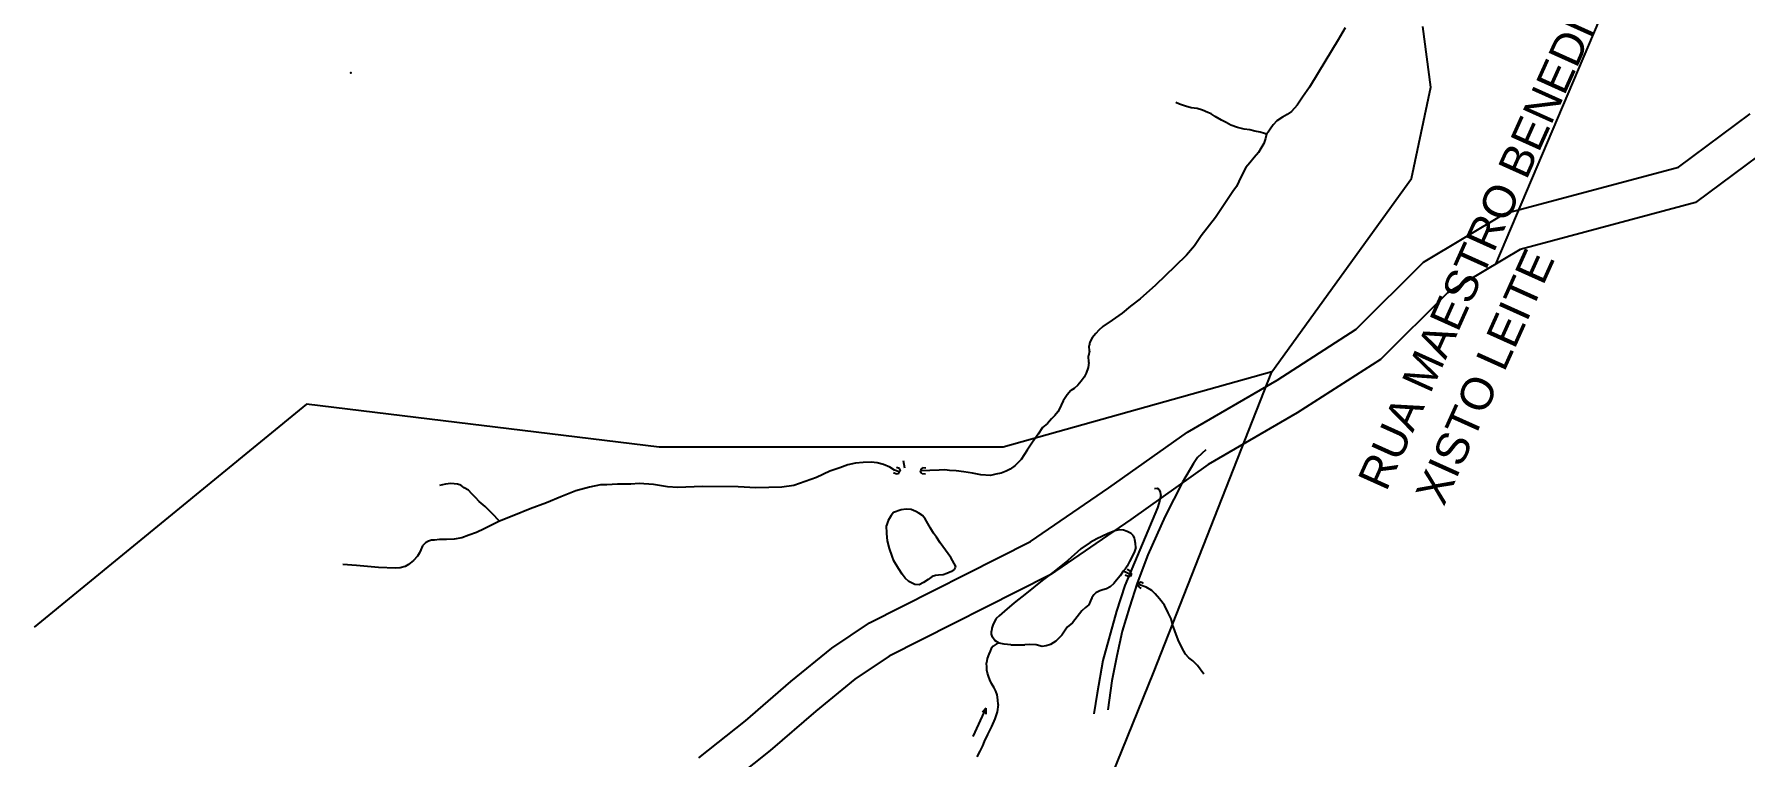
# Model space of a CAD drawing. Header units: millimetres. Extents: x 583 to 26013, y 350 to 21391.
# Drawn here: x 6559 to 7091, y 10884 to 11109 of the extents above; entities that cross this region are included whole.
import ezdxf

# ---------------------------------------------------------------- set-up
doc = ezdxf.new("R2010")
doc.units = ezdxf.units.MM
for name, color, linetype in [('105-QUADRAS_ESTRADAS', 80, 'Continuous'), ('145-', 130, 'Continuous'), ('LINE', 7, 'Continuous'), ('RIOS', 140, 'Continuous'), ('TORRES', 7, 'Continuous')]:
    doc.layers.add(name, color=color, linetype=linetype)
doc.styles.add('EU', font='arial.ttf', dxfattribs={"height": 10})

# ---------------------------------------------------------------- blocks, each defined once
blk = doc.blocks.new('A$C17847469')
at = {"layer": 'LINE', "color": 1, "lineweight": 25}
blk.add_point((4.24, 4.24), dxfattribs=at)

msp = doc.modelspace()

# ---------------------------------------------------------------- linework, layer by layer
at = {"lineweight": 25}
msp.add_line((7069.61551, 11169.57913), (7013.59333, 11037.29589), dxfattribs=at)
at = {"layer": '105-QUADRAS_ESTRADAS', "color": 0, "linetype": 'Continuous'}
for p, q in [((6829.81551, 10973.80241), (6829.41551, 10976.10241)), ((6919.61551, 10975.20241), (6916.21551, 10969.40241)), ((6920.91551, 10977.10241), (6919.61551, 10975.20241)), ((6923.41551, 10979.50241), (6920.91551, 10977.10241)), ((6908.41551, 10967.40241), (6907.51551, 10967.30241)), ((6908.91551, 10967.10241), (6908.41551, 10967.40241)), ((6909.31551, 10966.40241), (6908.91551, 10967.10241)), ((6909.41551, 10965.50241), (6909.11551, 10963.80241)), ((6909.41551, 10965.50241), (6909.31551, 10966.40241)), ((6916.21551, 10969.40241), (6910.81551, 10958.80241)), ((6908.41551, 10961.40241), (6898.21551, 10937.30241)), ((6909.11551, 10963.80241), (6908.41551, 10961.40241)), ((6910.81551, 10958.80241), (6905.41551, 10946.80241)), ((6905.41551, 10946.80241), (6902.11551, 10938.00241)), ((6902.11551, 10938.00241), (6899.71551, 10930.50241)), ((6898.21551, 10937.30241), (6895.61551, 10929.30241)), ((6895.61551, 10929.30241), (6891.41551, 10913.90241)), ((6899.71551, 10930.50241), (6897.41551, 10923.10241)), ((6897.41551, 10923.10241), (6895.81551, 10915.40241)), ((6891.41551, 10913.90241), (6889.61551, 10903.80241)), ((6895.81551, 10915.40241), (6894.21551, 10907.60241)), ((6894.21551, 10907.60241), (6892.91551, 10898.60241)), ((6889.61551, 10903.80241), (6888.61551, 10897.30241))]:
    msp.add_line(p, q, dxfattribs=at)
at = {"layer": '145-', "color": 0, "linetype": 'Continuous'}
for p, q in [((6966.81551, 11110.80241), (6964.61551, 11107.10241)), ((6964.61551, 11107.10241), (6958.41551, 11096.80241)), ((6955.71551, 11092.30241), (6953.51551, 11089.20241)), ((6958.41551, 11096.80241), (6955.71551, 11092.30241)), ((6915.21551, 11087.00241), (6914.11551, 11087.60241)), ((6917.11551, 11086.40241), (6915.21551, 11087.00241)), ((6953.51551, 11089.20241), (6951.91551, 11086.70241)), ((6918.91551, 11085.90241), (6917.11551, 11086.40241)), ((6920.71551, 11085.70241), (6918.91551, 11085.90241)), ((6922.41551, 11085.20241), (6920.71551, 11085.70241)), ((6924.11551, 11084.40241), (6922.41551, 11085.20241)), ((6925.11551, 11084.00241), (6924.11551, 11084.40241)), ((6926.41551, 11083.20241), (6925.11551, 11084.00241)), ((6928.31551, 11082.10241), (6926.41551, 11083.20241)), ((6929.81551, 11081.30241), (6928.31551, 11082.10241)), ((6945.51551, 11081.80241), (6944.41551, 11080.60241)), ((6947.31551, 11083.00241), (6945.51551, 11081.80241)), ((6948.81551, 11083.80241), (6947.31551, 11083.00241)), ((6950.11551, 11084.80241), (6948.81551, 11083.80241)), ((6951.91551, 11086.70241), (6950.11551, 11084.80241)), ((6931.21551, 11080.50241), (6929.81551, 11081.30241)), ((6933.31551, 11079.80241), (6931.21551, 11080.50241)), ((6935.41551, 11079.30241), (6933.31551, 11079.80241)), ((6937.11551, 11079.00241), (6935.41551, 11079.30241)), ((6938.71551, 11078.60241), (6937.11551, 11079.00241)), ((6940.31551, 11078.30241), (6938.71551, 11078.60241)), ((6941.71551, 11077.90241), (6940.31551, 11078.30241)), ((6942.01551, 11076.30241), (6941.51551, 11074.80241)), ((6942.31551, 11077.70241), (6941.71551, 11077.90241)), ((6942.31551, 11077.70241), (6942.01551, 11076.30241)), ((6942.81551, 11078.30241), (6942.31551, 11077.70241)), ((6943.51551, 11079.30241), (6942.81551, 11078.30241)), ((6944.41551, 11080.60241), (6943.51551, 11079.30241)), ((6939.81551, 11072.00241), (6938.51551, 11070.40241)), ((6940.61551, 11073.20241), (6939.81551, 11072.00241)), ((6941.51551, 11074.80241), (6940.61551, 11073.20241)), ((6935.91551, 11067.30241), (6934.71551, 11065.10241)), ((6937.11551, 11068.80241), (6935.91551, 11067.30241)), ((6938.51551, 11070.40241), (6937.11551, 11068.80241)), ((6933.01551, 11061.40241), (6931.81551, 11059.90241)), ((6933.71551, 11063.00241), (6933.01551, 11061.40241)), ((6934.71551, 11065.10241), (6933.71551, 11063.00241)), ((6931.81551, 11059.90241), (6926.51551, 11051.80241)), ((6926.51551, 11051.80241), (6922.01551, 11046.10241)), ((6922.01551, 11046.10241), (6919.91551, 11043.00241)), ((6917.41551, 11040.00241), (6913.91551, 11036.60241)), ((6919.91551, 11043.00241), (6917.41551, 11040.00241)), ((6913.91551, 11036.60241), (6907.81551, 11030.70241)), ((6907.81551, 11030.70241), (6903.01551, 11026.50241)), ((6900.01551, 11024.20241), (6897.41551, 11022.00241)), ((6903.01551, 11026.50241), (6900.01551, 11024.20241)), ((6891.41551, 11017.90241), (6890.11551, 11016.70241)), ((6894.31551, 11019.80241), (6891.41551, 11017.90241)), ((6897.41551, 11022.00241), (6894.31551, 11019.80241)), ((6887.41551, 11013.00241), (6887.11551, 11011.80241)), ((6888.11551, 11014.30241), (6887.41551, 11013.00241)), ((6889.21551, 11015.70241), (6888.11551, 11014.30241)), ((6890.11551, 11016.70241), (6889.21551, 11015.70241)), ((6887.21551, 11010.20241), (6886.91551, 11008.70241)), ((6887.01551, 11006.70241), (6886.91551, 11008.70241)), ((6887.21551, 11010.20241), (6887.11551, 11011.80241)), ((6885.61551, 11002.10241), (6884.71551, 11000.80241)), ((6886.21551, 11003.30241), (6885.61551, 11002.10241)), ((6886.81551, 11005.10241), (6886.21551, 11003.30241)), ((6887.01551, 11006.70241), (6886.81551, 11005.10241)), ((6880.31551, 10996.60241), (6879.11551, 10994.70241)), ((6881.41551, 10997.90241), (6880.31551, 10996.60241)), ((6882.51551, 10998.60241), (6881.41551, 10997.90241)), ((6883.61551, 10999.60241), (6882.51551, 10998.60241)), ((6884.71551, 11000.80241), (6883.61551, 10999.60241)), ((6877.41551, 10991.30241), (6876.51551, 10990.20241)), ((6877.91551, 10992.20241), (6877.41551, 10991.30241)), ((6878.41551, 10993.40241), (6877.91551, 10992.20241)), ((6879.11551, 10994.70241), (6878.41551, 10993.40241)), ((6872.61551, 10986.40241), (6871.31551, 10984.40241)), ((6874.21551, 10987.70241), (6872.61551, 10986.40241)), ((6875.41551, 10989.10241), (6874.21551, 10987.70241)), ((6876.51551, 10990.20241), (6875.41551, 10989.10241)), ((6869.51551, 10981.90241), (6867.91551, 10979.40241)), ((6871.31551, 10984.40241), (6869.51551, 10981.90241)), ((6814.41551, 10975.30241), (6812.11551, 10974.80241)), ((6816.81551, 10975.50241), (6814.41551, 10975.30241)), ((6819.31551, 10975.60241), (6816.81551, 10975.50241)), ((6821.21551, 10975.40241), (6819.31551, 10975.60241)), ((6823.11551, 10974.90241), (6821.21551, 10975.40241)), ((6866.01551, 10976.50241), (6864.11551, 10974.60241)), ((6867.91551, 10979.40241), (6866.01551, 10976.50241)), ((6802.31551, 10970.90241), (6798.81551, 10969.60241)), ((6806.51551, 10972.80241), (6802.31551, 10970.90241)), ((6809.61551, 10973.90241), (6806.51551, 10972.80241)), ((6812.11551, 10974.80241), (6809.61551, 10973.90241)), ((6825.11551, 10974.10241), (6823.11551, 10974.90241)), ((6826.61551, 10973.20241), (6825.11551, 10974.10241)), ((6827.21551, 10971.90241), (6826.31551, 10972.30241)), ((6828.01551, 10972.60241), (6826.61551, 10973.20241)), ((6828.11551, 10973.70241), (6827.21551, 10974.00241)), ((6827.71551, 10972.00241), (6827.21551, 10971.90241)), ((6828.01551, 10972.60241), (6827.71551, 10972.00241)), ((6828.41551, 10973.00241), (6828.01551, 10972.60241)), ((6828.41551, 10973.00241), (6828.11551, 10973.70241)), ((6834.81551, 10973.30241), (6834.71551, 10972.90241)), ((6840.51551, 10973.20241), (6834.71551, 10972.90241)), ((6834.91551, 10972.30241), (6834.71551, 10972.90241)), ((6835.11551, 10973.70241), (6834.81551, 10973.30241)), ((6835.21551, 10972.00241), (6834.91551, 10972.30241)), ((6835.41551, 10973.90241), (6835.11551, 10973.70241)), ((6836.21551, 10971.90241), (6835.21551, 10972.00241)), ((6836.31551, 10973.80241), (6835.41551, 10973.90241)), ((6842.21551, 10973.30241), (6840.51551, 10973.20241)), ((6843.71551, 10973.10241), (6842.21551, 10973.30241)), ((6845.81551, 10972.90241), (6843.71551, 10973.10241)), ((6848.11551, 10972.60241), (6845.81551, 10972.90241)), ((6850.81551, 10972.20241), (6848.11551, 10972.60241)), ((6853.41551, 10971.70241), (6850.81551, 10972.20241)), ((6856.41551, 10971.50241), (6853.41551, 10971.70241)), ((6858.11551, 10971.90241), (6856.41551, 10971.50241)), ((6859.81551, 10972.20241), (6858.11551, 10971.90241)), ((6861.31551, 10972.80241), (6859.81551, 10972.20241)), ((6862.61551, 10973.50241), (6861.31551, 10972.80241)), ((6864.11551, 10974.60241), (6862.61551, 10973.50241)), ((6686.91551, 10968.80241), (6685.01551, 10968.40241)), ((6688.51551, 10969.00241), (6686.91551, 10968.80241)), ((6689.61551, 10968.90241), (6688.51551, 10969.00241)), ((6690.61551, 10968.80241), (6689.61551, 10968.90241)), ((6691.61551, 10968.50241), (6690.61551, 10968.80241)), ((6692.71551, 10967.70241), (6691.61551, 10968.50241)), ((6694.01551, 10966.90241), (6692.71551, 10967.70241)), ((6695.11551, 10965.80241), (6694.01551, 10966.90241)), ((6696.21551, 10964.60241), (6695.11551, 10965.80241)), ((6697.31551, 10963.40241), (6696.21551, 10964.60241)), ((6722.71551, 10964.90241), (6718.31551, 10963.00241)), ((6727.41551, 10966.70241), (6722.71551, 10964.90241)), ((6731.71551, 10967.90241), (6727.41551, 10966.70241)), ((6735.11551, 10968.60241), (6731.71551, 10967.90241)), ((6737.11551, 10968.60241), (6735.11551, 10968.60241)), ((6740.41551, 10968.80241), (6737.11551, 10968.60241)), ((6744.51551, 10968.80241), (6740.41551, 10968.80241)), ((6747.11551, 10969.00241), (6744.51551, 10968.80241)), ((6751.61551, 10968.70241), (6747.11551, 10969.00241)), ((6755.91551, 10968.00241), (6751.61551, 10968.70241)), ((6759.21551, 10967.80241), (6755.91551, 10968.00241)), ((6766.71551, 10968.10241), (6759.21551, 10967.80241)), ((6777.91551, 10968.00241), (6766.71551, 10968.10241)), ((6783.41551, 10967.70241), (6777.91551, 10968.00241)), ((6791.51551, 10967.90241), (6783.41551, 10967.70241)), ((6795.31551, 10968.40241), (6791.51551, 10967.90241)), ((6798.81551, 10969.60241), (6795.31551, 10968.40241)), ((6699.21551, 10961.80241), (6697.31551, 10963.40241)), ((6701.41551, 10959.70241), (6699.21551, 10961.80241)), ((6703.71551, 10957.30241), (6701.41551, 10959.70241)), ((6708.11551, 10959.10241), (6703.71551, 10957.30241)), ((6713.21551, 10961.10241), (6708.11551, 10959.10241)), ((6718.31551, 10963.00241), (6713.21551, 10961.10241)), ((6825.51551, 10959.10241), (6824.61551, 10957.50241)), ((6826.31551, 10960.00241), (6825.51551, 10959.10241)), ((6828.61551, 10960.80241), (6826.31551, 10960.00241)), ((6830.21551, 10961.00241), (6828.61551, 10960.80241)), ((6831.81551, 10960.90241), (6830.21551, 10961.00241)), ((6833.21551, 10960.30241), (6831.81551, 10960.90241)), ((6834.11551, 10959.80241), (6833.21551, 10960.30241)), ((6835.31551, 10959.00241), (6834.11551, 10959.80241)), ((6696.51551, 10953.80241), (6694.11551, 10952.90241)), ((6698.91551, 10954.90241), (6696.51551, 10953.80241)), ((6701.41551, 10956.10241), (6698.91551, 10954.90241)), ((6703.71551, 10957.30241), (6701.41551, 10956.10241)), ((6824.61551, 10957.50241), (6824.11551, 10955.90241)), ((6824.21551, 10953.50241), (6824.11551, 10955.90241)), ((6836.11551, 10958.00241), (6835.31551, 10959.00241)), ((6836.91551, 10956.60241), (6836.11551, 10958.00241)), ((6837.81551, 10955.10241), (6836.91551, 10956.60241)), ((6838.71551, 10953.60241), (6837.81551, 10955.10241)), ((6895.11551, 10954.30241), (6892.81551, 10953.30241)), ((6896.51551, 10954.60241), (6895.11551, 10954.30241)), ((6897.81551, 10954.50241), (6896.51551, 10954.60241)), ((6899.01551, 10954.10241), (6897.81551, 10954.50241)), ((6900.21551, 10953.50241), (6899.01551, 10954.10241)), ((6679.71551, 10949.60241), (6679.21551, 10948.40241)), ((6680.61551, 10950.50241), (6679.71551, 10949.60241)), ((6681.61551, 10951.10241), (6680.61551, 10950.50241)), ((6682.51551, 10951.40241), (6681.61551, 10951.10241)), ((6683.41551, 10951.40241), (6682.51551, 10951.40241)), ((6685.01551, 10951.60241), (6683.41551, 10951.40241)), ((6687.21551, 10951.60241), (6685.01551, 10951.60241)), ((6689.61551, 10951.70241), (6687.21551, 10951.60241)), ((6691.91551, 10952.10241), (6689.61551, 10951.70241)), ((6694.11551, 10952.90241), (6691.91551, 10952.10241)), ((6824.41551, 10951.20241), (6824.21551, 10953.50241)), ((6825.01551, 10948.80241), (6824.41551, 10951.20241)), ((6825.81551, 10946.40241), (6825.01551, 10948.80241)), ((6839.61551, 10952.30241), (6838.71551, 10953.60241)), ((6840.81551, 10950.50241), (6839.61551, 10952.30241)), ((6842.41551, 10948.30241), (6840.81551, 10950.50241)), ((6884.61551, 10948.70241), (6880.51551, 10945.10241)), ((6887.51551, 10950.60241), (6884.61551, 10948.70241)), ((6889.51551, 10951.80241), (6887.51551, 10950.60241)), ((6892.81551, 10953.30241), (6889.51551, 10951.80241)), ((6900.81551, 10952.80241), (6900.21551, 10953.50241)), ((6901.21551, 10952.10241), (6900.81551, 10952.80241)), ((6901.41551, 10951.50241), (6901.21551, 10952.10241)), ((6901.71551, 10949.10241), (6901.31551, 10947.80241)), ((6901.61551, 10950.30241), (6901.41551, 10951.50241)), ((6901.71551, 10949.10241), (6901.61551, 10950.30241)), ((6659.21551, 10943.50241), (6654.91551, 10943.80241)), ((6666.01551, 10942.90241), (6659.21551, 10943.50241)), ((6674.31551, 10943.20241), (6672.81551, 10942.80241)), ((6675.41551, 10943.80241), (6674.31551, 10943.20241)), ((6676.91551, 10945.00241), (6675.41551, 10943.80241)), ((6678.21551, 10946.40241), (6676.91551, 10945.00241)), ((6678.81551, 10947.40241), (6678.21551, 10946.40241)), ((6679.21551, 10948.40241), (6678.81551, 10947.40241)), ((6826.41551, 10944.90241), (6825.81551, 10946.40241)), ((6827.81551, 10942.60241), (6826.41551, 10944.90241)), ((6844.11551, 10946.00241), (6842.41551, 10948.30241)), ((6845.11551, 10944.10241), (6844.11551, 10946.00241)), ((6845.61551, 10943.40241), (6845.11551, 10944.10241)), ((6845.61551, 10943.40241), (6845.51551, 10942.90241)), ((6880.51551, 10945.10241), (6876.31551, 10941.60241)), ((6899.01551, 10943.30241), (6898.31551, 10942.40241)), ((6899.71551, 10944.70241), (6899.01551, 10943.30241)), ((6900.61551, 10946.50241), (6899.71551, 10944.70241)), ((6901.31551, 10947.80241), (6900.61551, 10946.50241)), ((6671.31551, 10942.70241), (6666.01551, 10942.90241)), ((6672.81551, 10942.80241), (6671.31551, 10942.70241)), ((6829.01551, 10940.80241), (6827.81551, 10942.60241)), ((6829.91551, 10939.50241), (6829.01551, 10940.80241)), ((6831.01551, 10938.50241), (6829.91551, 10939.50241)), ((6831.91551, 10938.10241), (6831.01551, 10938.50241)), ((6832.91551, 10937.60241), (6831.91551, 10938.10241)), ((6835.61551, 10938.20241), (6834.21551, 10937.50241)), ((6837.01551, 10939.10241), (6835.61551, 10938.20241)), ((6838.31551, 10940.10241), (6837.01551, 10939.10241)), ((6839.31551, 10940.40241), (6838.31551, 10940.10241)), ((6840.31551, 10940.50241), (6839.31551, 10940.40241)), ((6841.71551, 10940.60241), (6840.31551, 10940.50241)), ((6842.91551, 10941.00241), (6841.71551, 10940.60241)), ((6844.31551, 10941.60241), (6842.91551, 10941.00241)), ((6845.11551, 10942.20241), (6844.31551, 10941.60241)), ((6845.51551, 10942.90241), (6845.11551, 10942.20241)), ((6872.51551, 10938.80241), (6867.61551, 10934.90241)), ((6876.31551, 10941.60241), (6872.51551, 10938.80241)), ((6894.81551, 10937.90241), (6893.71551, 10936.90241)), ((6895.61551, 10938.90241), (6894.81551, 10937.90241)), ((6896.81551, 10940.30241), (6895.61551, 10938.90241)), ((6897.71551, 10941.70241), (6896.81551, 10940.30241)), ((6898.31551, 10942.40241), (6897.71551, 10941.70241)), ((6900.21551, 10940.60241), (6897.71551, 10941.70241)), ((6899.31551, 10940.10241), (6898.31551, 10940.50241)), ((6899.91551, 10941.70241), (6899.01551, 10942.20241)), ((6899.91551, 10940.10241), (6899.31551, 10940.10241)), ((6900.21551, 10941.10241), (6899.91551, 10941.70241)), ((6900.21551, 10940.60241), (6899.91551, 10940.10241)), ((6900.21551, 10941.10241), (6900.21551, 10940.60241)), ((6902.81551, 10938.10241), (6902.51551, 10937.60241)), ((6903.21551, 10938.30241), (6902.81551, 10938.10241)), ((6903.61551, 10938.20241), (6903.21551, 10938.30241)), ((6904.11551, 10937.90241), (6903.61551, 10938.20241)), ((6834.21551, 10937.50241), (6832.91551, 10937.60241)), ((6867.61551, 10934.90241), (6863.81551, 10931.90241)), ((6887.61551, 10932.50241), (6887.01551, 10931.30241)), ((6888.01551, 10933.40241), (6887.61551, 10932.50241)), ((6888.61551, 10934.40241), (6888.01551, 10933.40241)), ((6889.21551, 10935.00241), (6888.61551, 10934.40241)), ((6890.51551, 10935.60241), (6889.21551, 10935.00241)), ((6891.41551, 10935.90241), (6890.51551, 10935.60241)), ((6892.51551, 10936.20241), (6891.41551, 10935.90241)), ((6893.71551, 10936.90241), (6892.51551, 10936.20241)), ((6902.51551, 10937.30241), (6902.51551, 10937.60241)), ((6904.91551, 10936.70241), (6902.51551, 10937.60241)), ((6902.61551, 10936.70241), (6902.51551, 10937.30241)), ((6903.31551, 10936.30241), (6902.61551, 10936.70241)), ((6906.61551, 10935.70241), (6904.91551, 10936.70241)), ((6907.71551, 10934.70241), (6906.61551, 10935.70241)), ((6909.01551, 10933.10241), (6907.71551, 10934.70241)), ((6910.61551, 10931.10241), (6909.01551, 10933.10241)), ((6859.11551, 10927.80241), (6858.21551, 10927.00241)), ((6860.81551, 10929.30241), (6859.11551, 10927.80241)), ((6863.81551, 10931.90241), (6860.81551, 10929.30241)), ((6883.41551, 10927.50241), (6882.01551, 10925.70241)), ((6884.91551, 10929.40241), (6883.41551, 10927.50241)), ((6886.01551, 10930.40241), (6884.91551, 10929.40241)), ((6887.01551, 10931.30241), (6886.01551, 10930.40241)), ((6911.71551, 10928.80241), (6910.61551, 10931.10241)), ((6912.71551, 10926.90241), (6911.71551, 10928.80241)), ((6856.91551, 10924.00241), (6856.81551, 10923.10241)), ((6856.81551, 10922.10241), (6856.81551, 10923.10241)), ((6857.11551, 10921.20241), (6856.81551, 10922.10241)), ((6857.21551, 10924.90241), (6856.91551, 10924.00241)), ((6857.71551, 10926.10241), (6857.21551, 10924.90241)), ((6858.21551, 10927.00241), (6857.71551, 10926.10241)), ((6878.61551, 10921.80241), (6877.71551, 10920.90241)), ((6879.31551, 10922.80241), (6878.61551, 10921.80241)), ((6880.31551, 10924.30241), (6879.31551, 10922.80241)), ((6882.01551, 10925.70241), (6880.31551, 10924.30241)), ((6913.11551, 10925.10241), (6912.71551, 10926.90241)), ((6913.81551, 10923.20241), (6913.11551, 10925.10241)), ((6914.81551, 10920.40241), (6913.81551, 10923.20241)), ((6856.31551, 10916.80241), (6855.91551, 10915.90241)), ((6856.71551, 10917.70241), (6856.31551, 10916.80241)), ((6857.31551, 10918.40241), (6856.71551, 10917.70241)), ((6857.81551, 10920.20241), (6857.11551, 10921.20241)), ((6858.21551, 10919.00241), (6857.31551, 10918.40241)), ((6859.11551, 10919.30241), (6857.81551, 10920.20241)), ((6858.61551, 10919.30241), (6858.21551, 10919.00241)), ((6859.11551, 10919.30241), (6858.61551, 10919.30241)), ((6860.71551, 10919.00241), (6859.11551, 10919.30241)), ((6862.81551, 10918.80241), (6860.71551, 10919.00241)), ((6862.81551, 10918.80241), (6867.11551, 10918.80241)), ((6868.71551, 10918.90241), (6867.11551, 10918.80241)), ((6870.71551, 10918.80241), (6868.71551, 10918.90241)), ((6872.51551, 10918.30241), (6870.71551, 10918.80241)), ((6873.81551, 10918.50241), (6872.51551, 10918.30241)), ((6875.11551, 10918.90241), (6873.81551, 10918.50241)), ((6876.81551, 10919.90241), (6875.11551, 10918.90241)), ((6877.71551, 10920.90241), (6876.81551, 10919.90241)), ((6916.11551, 10917.80241), (6914.81551, 10920.40241)), ((6917.11551, 10915.90241), (6916.11551, 10917.80241)), ((6855.41551, 10914.60241), (6855.21551, 10913.20241)), ((6855.31551, 10911.80241), (6855.21551, 10913.20241)), ((6855.31551, 10910.90241), (6855.31551, 10911.80241)), ((6855.91551, 10915.90241), (6855.41551, 10914.60241)), ((6918.21551, 10914.80241), (6917.11551, 10915.90241)), ((6919.41551, 10913.80241), (6918.21551, 10914.80241)), ((6920.81551, 10912.40241), (6919.41551, 10913.80241)), ((6922.81551, 10909.70241), (6920.81551, 10912.40241)), ((6855.51551, 10910.00241), (6855.31551, 10910.90241)), ((6855.81551, 10909.10241), (6855.51551, 10910.00241)), ((6856.21551, 10907.90241), (6855.81551, 10909.10241)), ((6856.81551, 10906.80241), (6856.21551, 10907.90241)), ((6857.61551, 10905.40241), (6856.81551, 10906.80241)), ((6858.11551, 10904.40241), (6857.61551, 10905.40241)), ((6858.51551, 10903.30241), (6858.11551, 10904.40241)), ((6858.71551, 10901.70241), (6858.51551, 10903.30241)), ((6858.81551, 10900.20241), (6858.71551, 10901.70241)), ((6855.01551, 10899.10241), (6850.91551, 10890.30241)), ((6855.01551, 10899.10241), (6853.81551, 10897.90241)), ((6855.01551, 10899.10241), (6855.01551, 10897.20241)), ((6857.81551, 10895.80241), (6856.81551, 10893.40241)), ((6858.51551, 10898.00241), (6857.81551, 10895.80241)), ((6858.81551, 10900.20241), (6858.51551, 10898.00241)), ((6855.51551, 10890.90241), (6854.51551, 10888.70241)), ((6856.81551, 10893.40241), (6855.51551, 10890.90241)), ((6853.11551, 10885.70241), (6852.21551, 10884.00241)), ((6854.01551, 10887.40241), (6853.11551, 10885.70241)), ((6854.51551, 10888.70241), (6854.01551, 10887.40241))]:
    msp.add_line(p, q, dxfattribs=at)
at = {"layer": 'LINE', "color": 0}
for points in [[(6765.72394, 10883.63541), (6780.26983, 10895.19713), (6794.35726, 10907.39056), (6807.13549, 10917.79477), (6818.80891, 10925.659), (6818.80891, 10925.659), (6818.80891, 10925.659), (6868.88961, 10950.98847), (6893.31175, 10967.62857), (6917.72561, 10984.98691), (6945.6139, 11001.18708), (6970.24376, 11017.0175), (6991.2321, 11037.92752), (7016.52526, 11053.01898), (7070.49471, 11067.42176), (7092.85867, 11084.05911)], [(7099.27324, 11073.87469), (7075.81155, 11056.4207), (7021.23656, 11041.85631), (6998.65243, 11028.38123), (6977.80745, 11007.61404), (6951.87495, 10990.94637), (6924.22989, 10974.88749), (6900.16768, 10957.77917), (6875.00176, 10940.6323), (6824.89281, 10915.28854), (6814.29083, 10908.14613), (6802.07407, 10898.19907), (6787.93328, 10885.95945), (6773.1339, 10874.19625)]]:
    msp.add_lwpolyline(points, dxfattribs=at)
at = {"layer": 'RIOS', "lineweight": 25, "flags": 128}
for points in [[(6773.3979, 10615.96703), (6857.02959, 10786.4447), (6907.20874, 10910.12468), (6944.00674, 11003.72028), (6987.49532, 11063.88882), (6993.42174, 11092.29024), (6990.99567, 11111.1863)], [(6944.00674, 11003.72028), (6860.3747, 10980.32133), (6753.32617, 10980.32133), (6643.6633, 10993.66488), (6558.90594, 10924.31196)]]:
    msp.add_lwpolyline(points, dxfattribs=at)

# ---------------------------------------------------------------- block references
at = {"layer": 'TORRES', "color": 1, "lineweight": 25, "xscale": 1.536000000021886, "yscale": 1.536000000312924, "zscale": 1.536}
msp.add_blockref('A$C17847469', (6650.89115, 11090.29313), dxfattribs=at)

# ---------------------------------------------------------------- texts
at = {"color": 0, "linetype": 'Continuous', "lineweight": 20, "style": 'EU'}
for s, p in [('RUA MAESTRO BENEDITO ', (6979.5725, 10966.21153)), (' XISTO LEITE', (6995.9082, 10958.10654))]:
    msp.add_text(s, height=10, rotation=65.7855654, dxfattribs=at).set_placement(p)

doc.saveas('drawing.dxf')
